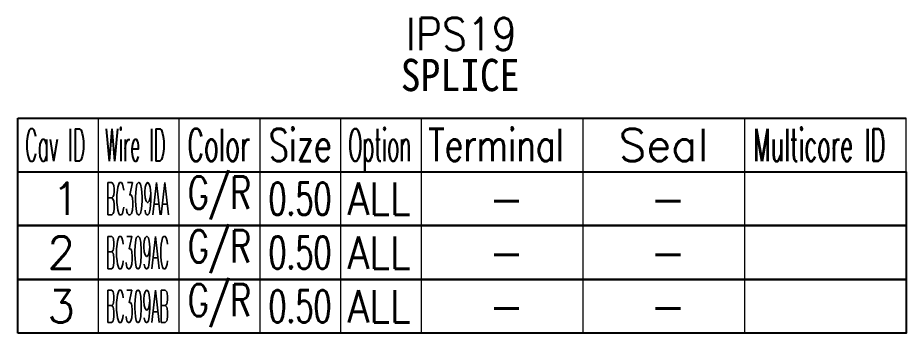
# Model space of a CAD drawing. Header units: inches. Extents: x 47316 to 59086, y 3141 to 11743.
# Drawn here: x 52867.3 to 52949.8, y 8682.6 to 8711.9 of the extents above; entities that cross this region are included whole.
import ezdxf

# ---------------------------------------------------------------- set-up
doc = ezdxf.new("R2010")
doc.units = ezdxf.units.IN
doc.header["$MEASUREMENT"] = 0
doc.styles.get("Standard").update_dxf_attribs({"font": ''})
doc.styles.get('Standard').set_extended_font_data('SimSun')

msp = doc.modelspace()

# ---------------------------------------------------------------- linework, layer by layer
at = {"color": 0, "linetype": 'Continuous', "lineweight": -2}
for p, q in [((52867.31, 8702.59), (52949.81, 8702.59)), ((52867.31, 8697.59), (52867.31, 8702.59)), ((52867.31, 8697.59), (52949.81, 8697.59))]:
    msp.add_line(p, q, dxfattribs=at)
at = {"color": 7, "linetype": 'Continuous', "lineweight": 15}
for p, q in [((52874.81, 8697.59), (52874.81, 8702.59)), ((52882.31, 8697.59), (52882.31, 8702.59)), ((52889.81, 8697.59), (52889.81, 8702.59)), ((52897.31, 8697.59), (52897.31, 8702.59)), ((52904.81, 8697.59), (52904.81, 8702.59)), ((52919.81, 8697.59), (52919.81, 8702.59)), ((52934.81, 8697.59), (52934.81, 8702.59)), ((52949.81, 8697.59), (52949.81, 8702.59))]:
    msp.add_line(p, q, dxfattribs=at)
at = {"color": 102, "linetype": 'Continuous', "lineweight": 15}
for p, q in [((52874.81, 8692.59), (52874.81, 8697.59)), ((52882.31, 8692.59), (52882.31, 8697.59)), ((52889.81, 8692.59), (52889.81, 8697.59)), ((52897.31, 8692.59), (52897.31, 8697.59)), ((52904.81, 8692.59), (52904.81, 8697.59)), ((52919.81, 8692.59), (52919.81, 8697.59)), ((52934.81, 8692.59), (52934.81, 8697.59)), ((52874.81, 8687.59), (52874.81, 8692.59)), ((52882.31, 8687.59), (52882.31, 8692.59)), ((52889.81, 8687.59), (52889.81, 8692.59)), ((52897.31, 8687.59), (52897.31, 8692.59)), ((52904.81, 8687.59), (52904.81, 8692.59)), ((52919.81, 8687.59), (52919.81, 8692.59)), ((52934.81, 8687.59), (52934.81, 8692.59)), ((52874.81, 8682.59), (52874.81, 8687.59)), ((52882.31, 8682.59), (52882.31, 8687.59)), ((52889.81, 8682.59), (52889.81, 8687.59)), ((52897.31, 8682.59), (52897.31, 8687.59)), ((52904.81, 8682.59), (52904.81, 8687.59)), ((52919.81, 8682.59), (52919.81, 8687.59)), ((52934.81, 8682.59), (52934.81, 8687.59))]:
    msp.add_line(p, q, dxfattribs=at)
at = {"color": 0, "linetype": 'Continuous', "lineweight": -2}
for points in [[(52867.31, 8692.59), (52867.31, 8697.59), (52949.81, 8697.59), (52949.81, 8692.59)], [(52867.31, 8687.59), (52867.31, 8692.59), (52949.81, 8692.59), (52949.81, 8687.59)], [(52867.31, 8682.59), (52867.31, 8687.59), (52949.81, 8687.59), (52949.81, 8682.59)]]:
    msp.add_lwpolyline(points, close=True, dxfattribs=at)

# ---------------------------------------------------------------- texts
at = {"color": 6, "linetype": 'Continuous', "lineweight": 20, "char_height": 3, "attachment_point": 1}
for s, insert, width in [('\\Fromans.shx;\\W0.9000000000;\\T1.0000000000;\\o\\lIPS19', (52903.353, 8711.908), 11.44286), ('\\f黑体|b0|i0|c1|p0;\\W0.9000000000;\\T1.0000000000;\\o\\lSPLICE', (52902.872, 8708.09), 11.64944)]:
    msp.add_mtext(s, dxfattribs=dict(at, insert=insert, width=width))
at = {"color": 7, "linetype": 'Continuous', "lineweight": 15, "char_height": 3, "attachment_point": 1}
for s, insert, width in [('\\Fromans.shx;\\W0.4292452830;\\T1.0000000000;\\o\\lCav ID', (52867.994, 8701.59), 6.5), ('\\Fromans.shx;\\W0.4026548673;\\T1.0000000000;\\o\\lWire ID', (52875.425, 8701.59), 6.5), ('\\Fromans.shx;\\W0.5687500000;\\T1.0000000000;\\o\\lColor', (52883.054, 8701.59), 6.5), ('\\Fromans.shx;\\W0.7222222222;\\T1.0000000000;\\o\\lSize', (52890.619, 8701.59), 6.5), ('\\Fromans.shx;\\W0.4595959596;\\T1.0000000000;\\o\\lOption', (52898.007, 8701.59), 6.5), ('\\Fromans.shx;\\W0.7480916031;\\T1.0000000000;\\o\\lTerminal', (52905.417, 8701.59), 14), ('\\Fromans.shx;\\W1.0000000000;\\T1.0000000000;\\o\\lSeal', (52923.096, 8701.59), 9.28571), ('\\Fromans.shx;\\W0.5185185185;\\T1.0000000000;\\o\\lMulticore ID', (52935.606, 8701.59), 14), ('\\Fromans.shx;\\W1.0000000000;\\T1.0000000000;\\o\\l1', (52870.488, 8696.59), 2.85714), ('\\Fromans.shx;\\W1.0000000000;\\T1.0000000000;\\o\\l2', (52870.06, 8691.59), 2.85714), ('\\Fromans.shx;\\W1.0000000000;\\T1.0000000000;\\o\\l3', (52870.06, 8686.59), 2.85714)]:
    msp.add_mtext(s, dxfattribs=dict(at, insert=insert, width=width))
at = {"color": 140, "linetype": 'Continuous', "lineweight": 15, "char_height": 3, "attachment_point": 1}
for s, insert, width in [('\\Fromans.shx;\\W0.7109375000;\\T1.0000000000;\\o\\lG/R', (52883.115, 8697.162), 6.5), ('\\Fromans.shx;\\W0.8750000000;\\T1.0000000000;\\o\\lALL', (52897.935, 8696.59), 6.5), ('\\Fromans.shx;\\W1.0000000000;\\T1.0000000000;\\o\\l-', (52926.024, 8696.59), 3.71429), ('\\Fromans.shx;\\W0.7109375000;\\T1.0000000000;\\o\\lG/R', (52883.115, 8692.162), 6.5), ('\\Fromans.shx;\\W0.8750000000;\\T1.0000000000;\\o\\lALL', (52897.935, 8691.59), 6.5), ('\\Fromans.shx;\\W1.0000000000;\\T1.0000000000;\\o\\l-', (52926.024, 8691.59), 3.71429), ('\\Fromans.shx;\\W0.7109375000;\\T1.0000000000;\\o\\lG/R', (52883.115, 8687.162), 6.5), ('\\Fromans.shx;\\W0.8750000000;\\T1.0000000000;\\o\\lALL', (52897.935, 8686.59), 6.5), ('\\Fromans.shx;\\W1.0000000000;\\T1.0000000000;\\o\\l-', (52926.024, 8686.59), 3.71429)]:
    msp.add_mtext(s, dxfattribs=dict(at, insert=insert, width=width))
at = {"color": 21, "linetype": 'Continuous', "lineweight": 15, "char_height": 3, "attachment_point": 1}
for s, insert, width in [('\\Fromans.shx;\\W0.3297101449;\\T1.0000000000;\\o\\lBC309AA', (52875.498, 8696.59), 6.5), ('\\Fromans.shx;\\W0.6500000000;\\T1.0000000000;\\o\\l0.50', (52890.588, 8696.59), 6.5), ('\\Fromans.shx;\\W1.0000000000;\\T1.0000000000;\\o\\l-', (52911.024, 8696.59), 3.71429), ('\\Fromans.shx;\\W0.3226950355;\\T1.0000000000;\\o\\lBC309AC', (52875.494, 8691.59), 6.5), ('\\Fromans.shx;\\W0.6500000000;\\T1.0000000000;\\o\\l0.50', (52890.588, 8691.59), 6.5), ('\\Fromans.shx;\\W1.0000000000;\\T1.0000000000;\\o\\l-', (52911.024, 8691.59), 3.71429), ('\\Fromans.shx;\\W0.3226950355;\\T1.0000000000;\\o\\lBC309AB', (52875.494, 8686.59), 6.5), ('\\Fromans.shx;\\W0.6500000000;\\T1.0000000000;\\o\\l0.50', (52890.588, 8686.59), 6.5), ('\\Fromans.shx;\\W1.0000000000;\\T1.0000000000;\\o\\l-', (52911.024, 8686.59), 3.71429)]:
    msp.add_mtext(s, dxfattribs=dict(at, insert=insert, width=width))

doc.saveas('drawing.dxf')
